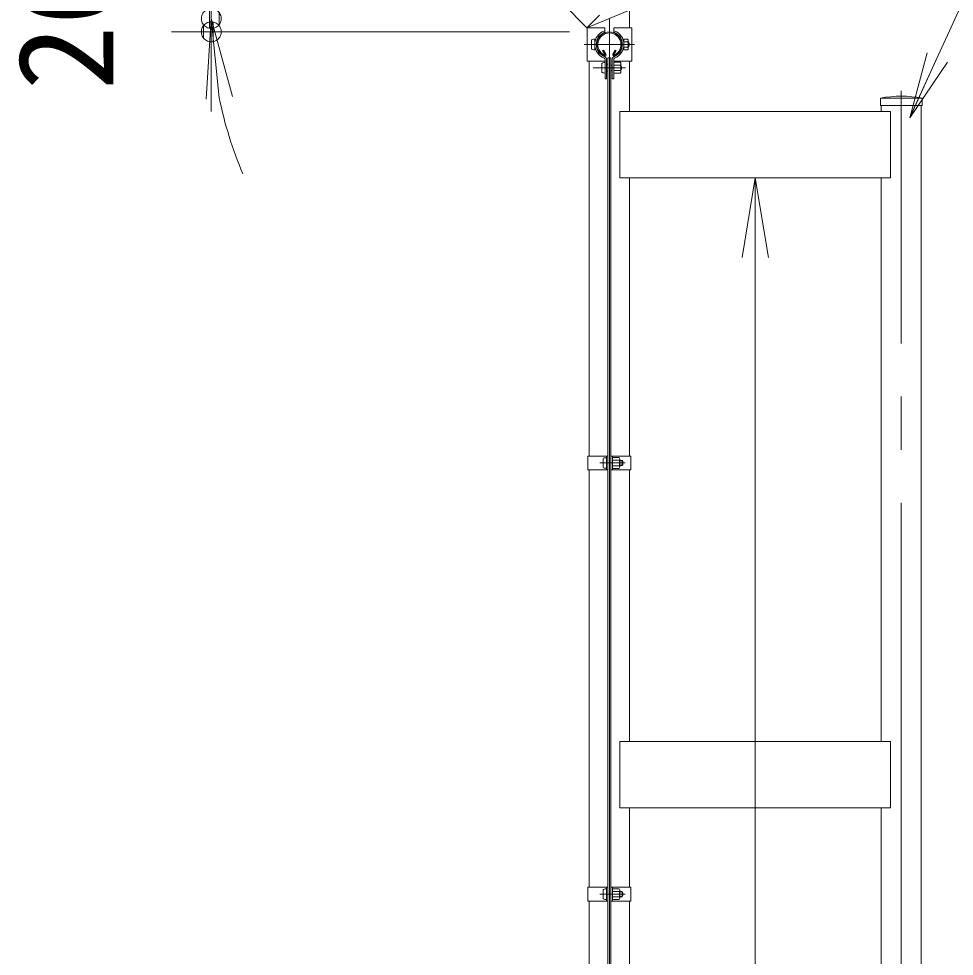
# Model space of a CAD drawing. Units: millimetres, scale not verified. Extents: x -30601 to 30601, y -19271 to 19271.
# Drawn here: x -23141 to -21731, y -8892 to -7478 of the extents above; entities that cross this region are included whole.
import ezdxf
from ezdxf.enums import TextEntityAlignment as Align

# ---------------------------------------------------------------- set-up
doc = ezdxf.new("R2010")
doc.units = ezdxf.units.MM
doc.header["$LTSCALE"] = 80
doc.linetypes.add('LONG_CHAIN', pattern=[21, 18, -1, 1, -1])
for name, color, linetype, lineweight in [('0-3_D-STR1', 1, 'Continuous', 9), ('0-6_D-BMK', 2, 'LONG_CHAIN', 9), ('0-7_D-STR3', 3, 'Continuous', 9), ('0-9_D-STR-DIM', 7, 'Continuous', 9), ('0-A_0', 7, 'Continuous', 9), ('0-D_D-STR-TXT', 7, 'Continuous', 9)]:
    doc.layers.add(name, color=color, linetype=linetype, lineweight=lineweight)
doc.styles.add('ＭＳ ゴシック', font='')
doc.styles.get('ＭＳ ゴシック').set_extended_font_data('MS Gothic')

# ---------------------------------------------------------------- blocks, each defined once
blk = doc.blocks.new('_Open')
at = {"layer": '0-A_0'}
blk.add_line((-80, 13.33), (0, 0), dxfattribs=at)
blk.add_lwpolyline([(-80, -13.33), (0, 0), (-80, 0)], dxfattribs=at)
blk = doc.blocks.new('_DotSmall')
at = {"layer": '0-A_0'}
for p, q in [((5.97, 8), (-5.97, 8)), ((9.78, -1.98), (-9.78, -1.98))]:
    blk.add_line(p, q, dxfattribs=at)
for points in [[(10, 0), (9.92, 1.25), (9.69, 2.49), (9.3, 3.68), (8.76, 4.82), (8.09, 5.88), (7.29, 6.85), (6.37, 7.71), (5.36, 8.44), (4.26, 9.05), (3.09, 9.51), (1.87, 9.82), (0.63, 9.98), (-0.63, 9.98), (-1.87, 9.82), (-3.09, 9.51), (-4.26, 9.05), (-5.36, 8.44), (-6.37, 7.71), (-7.29, 6.85), (-8.09, 5.88), (-8.76, 4.82), (-9.3, 3.68), (-9.69, 2.49), (-9.92, 1.25), (-10, 0), (0, 0)], [(-10, 0), (-9.92, -1.25), (-9.69, -2.49), (-9.3, -3.68), (-8.76, -4.82), (-8.09, -5.88), (-7.29, -6.85), (-6.37, -7.71), (-5.36, -8.44), (-4.26, -9.05), (-3.09, -9.51), (-1.87, -9.82), (-0.63, -9.98), (0.63, -9.98), (1.87, -9.82), (3.09, -9.51), (4.26, -9.05), (5.36, -8.44), (6.37, -7.71), (7.29, -6.85), (8.09, -5.88), (8.76, -4.82), (9.3, -3.68), (9.69, -2.49), (9.92, -1.25), (10, 0), (0, 0)]]:
    blk.add_lwpolyline(points, close=True, dxfattribs=at)

msp = doc.modelspace()

# ---------------------------------------------------------------- linework, layer by layer
at = {"layer": '0-3_D-STR1'}
for p, q in [((-22220.26, -7465.41), (-22280.76, -7490.47)), ((-22220.26, -7465.41), (-22220.26, -7491.99)), ((-22280.76, -7490.47), (-22281.84, -7489.4)), ((-22280.76, -7491.99), (-22280.76, -7490.47)), ((-22260.7, -7526.24), (-22259.31, -7525.44)), ((-22257.19, -7532.32), (-22260.7, -7526.24)), ((-22255.8, -7531.52), (-22259.31, -7525.44)), ((-22245.23, -7531.52), (-22241.72, -7525.44)), ((-22243.84, -7532.32), (-22240.33, -7526.24)), ((-22240.33, -7526.24), (-22241.72, -7525.44)), ((-22280.76, -8137.44), (-22280.76, -7541.99)), ((-22220.26, -7617.94), (-22220.26, -7541.99)), ((-21779.06, -7597.94), (-21841.96, -7597.94)), ((-21841.96, -7597.94), (-21841.96, -7608.94)), ((-21779.06, -7608.94), (-21779.06, -7597.94)), ((-21826.51, -7617.94), (-22234.51, -7617.94)), ((-22234.51, -7617.94), (-22234.51, -7717.94)), ((-21779.06, -7608.94), (-21841.96, -7608.94)), ((-21840.76, -7608.94), (-21840.76, -7617.94)), ((-21826.51, -7617.94), (-21826.51, -7717.94)), ((-21780.26, -16317.94), (-21780.26, -7608.94)), ((-21826.51, -7717.94), (-22234.51, -7717.94)), ((-22220.26, -8137.44), (-22220.26, -7717.94)), ((-21840.76, -7717.94), (-21840.76, -8567.94)), ((-22280.76, -8787.44), (-22280.76, -8158.44)), ((-22220.26, -8567.94), (-22220.26, -8158.44)), ((-21826.51, -8567.94), (-22234.51, -8567.94)), ((-22234.51, -8567.94), (-22234.51, -8667.94)), ((-21826.51, -8567.94), (-21826.51, -8667.94)), ((-21826.51, -8667.94), (-22234.51, -8667.94)), ((-22220.26, -8787.44), (-22220.26, -8667.94)), ((-21840.76, -8667.94), (-21840.76, -9667.94)), ((-22280.76, -9406.39), (-22280.76, -8808.44)), ((-22220.26, -9406.39), (-22220.26, -8808.44))]:
    msp.add_line(p, q, dxfattribs=at)
for centre, radius, start, end in [((-22250.51, -7516.99), 19.05, 294.32478, 245.67522), ((-22250.51, -7516.99), 17.45, 294.32478, 245.67522), ((-22257.54, -7532.52), 2, 245.67522, 30), ((-22257.54, -7532.52), 0.401, 245.67522, 30), ((-22243.49, -7532.52), 2, 150, 294.32478), ((-22243.49, -7532.52), 0.401, 150, 294.32478), ((-21810.51, -7759.17), 164.27, 78.96219, 101.03781)]:
    msp.add_arc(centre, radius, start, end, dxfattribs=at)
at = {"layer": '0-6_D-BMK'}
for p, q in [((-22250.51, -7477.94), (-22250.51, -16367.94)), ((-22288.48, -7516.99), (-22212.55, -7516.99)), ((-22274.95, -7551.99), (-22226.08, -7551.99)), ((-21810.51, -16367.94), (-21810.51, -7586.94)), ((-22265.06, -8147.94), (-22226.46, -8147.94)), ((-22265.06, -8797.94), (-22226.46, -8797.94))]:
    msp.add_line(p, q, dxfattribs=at)
at = {"layer": '0-7_D-STR3'}
for p, q in [((-22319.6, -7456.44), (-22284.24, -7491.8)), ((-22284.24, -7491.8), (-22265.19, -7472.74)), ((-22284.16, -7491.99), (-22257.21, -7491.99)), ((-22284.16, -7541.99), (-22284.16, -7491.99)), ((-22257.21, -7498.46), (-22258, -7496.3)), ((-22257.21, -7498.46), (-22257.21, -7491.99)), ((-22243.81, -7498.46), (-22243.81, -7491.99)), ((-22243.81, -7491.99), (-22216.86, -7491.99)), ((-22243.81, -7498.46), (-22243.03, -7496.3)), ((-22216.86, -7541.99), (-22216.86, -7491.99)), ((-22277.31, -7523.49), (-22277.31, -7510.49)), ((-22272.51, -7524.99), (-22272.51, -7508.99)), ((-22272.15, -7512.99), (-22272.51, -7512.99)), ((-22228.51, -7512.99), (-22228.88, -7512.99)), ((-22223.01, -7508.89), (-22228.51, -7508.89)), ((-22228.51, -7525.09), (-22228.51, -7508.89)), ((-22223.01, -7512.94), (-22228.51, -7512.94)), ((-22222.01, -7523.22), (-22222.01, -7510.88)), ((-22222.01, -7512.99), (-22221.51, -7512.99)), ((-22222.01, -7512.99), (-22221.51, -7512.99)), ((-22222.01, -7513.67), (-22221.19, -7513.67)), ((-22221.51, -7520.99), (-22221.51, -7512.99)), ((-22272.15, -7520.99), (-22272.51, -7520.99)), ((-22228.51, -7520.99), (-22228.88, -7520.99)), ((-22223.01, -7521.04), (-22228.51, -7521.04)), ((-22223.01, -7525.09), (-22228.51, -7525.09)), ((-22222.01, -7520.31), (-22221.19, -7520.31)), ((-22222.01, -7520.99), (-22221.51, -7520.99)), ((-22222.01, -7520.99), (-22221.51, -7520.99)), ((-22284.16, -7541.99), (-22257.01, -7541.99)), ((-22261.81, -7558.49), (-22261.81, -7545.49)), ((-22257.01, -7568.99), (-22257.01, -7539.42)), ((-22254.71, -7568.99), (-22254.71, -7539.42)), ((-22253.01, -7546.67), (-22254.71, -7546.67)), ((-22253.01, -7557.31), (-22253.01, -7546.67)), ((-22252.76, -7536.99), (-22252.76, -9408.89)), ((-22252.76, -7536.99), (-22248.26, -7536.99)), ((-22248.26, -7536.99), (-22248.26, -9408.89)), ((-22246.31, -7568.99), (-22246.31, -7539.42)), ((-22244.01, -7568.99), (-22244.01, -7539.42)), ((-22244.01, -7541.99), (-22216.86, -7541.99)), ((-22234.01, -7543.89), (-22244.01, -7543.89)), ((-22233.01, -7558.22), (-22233.01, -7545.88)), ((-22253.01, -7557.31), (-22254.71, -7557.31)), ((-22253.01, -7547.99), (-22252.76, -7547.99)), ((-22253.01, -7555.99), (-22252.76, -7555.99)), ((-22248.26, -7547.99), (-22246.31, -7547.99)), ((-22248.26, -7555.99), (-22246.31, -7555.99)), ((-22234.01, -7547.94), (-22244.01, -7547.94)), ((-22244.01, -7547.99), (-22243.81, -7547.99)), ((-22244.01, -7555.99), (-22243.81, -7555.99)), ((-22234.01, -7556.04), (-22244.01, -7556.04)), ((-22234.01, -7560.09), (-22244.01, -7560.09)), ((-22233.01, -7555.99), (-22233.01, -7547.99)), ((-22233.01, -7548.67), (-22232.69, -7548.67)), ((-22233.01, -7555.31), (-22232.69, -7555.31)), ((-22257.01, -7568.99), (-22254.71, -7568.99)), ((-22246.31, -7568.99), (-22244.01, -7568.99)), ((-22283.06, -8137.44), (-22283.06, -8158.44)), ((-22252.76, -8137.44), (-22283.06, -8137.44)), ((-22255.06, -8137.44), (-22255.06, -8158.44)), ((-22255.06, -8139.94), (-22255.06, -8155.94)), ((-22248.26, -8137.44), (-22217.96, -8137.44)), ((-22245.96, -8137.44), (-22245.96, -8158.44)), ((-22235.96, -8139.84), (-22245.96, -8139.84)), ((-22245.96, -8139.84), (-22245.96, -8156.04)), ((-22217.96, -8137.44), (-22217.96, -8158.44)), ((-22259.86, -8141.44), (-22259.86, -8154.44)), ((-22235.96, -8143.89), (-22245.96, -8143.89)), ((-22235.96, -8151.99), (-22245.96, -8151.99)), ((-22234.96, -8141.71), (-22234.96, -8154.05)), ((-22234.96, -8143.94), (-22231.06, -8143.94)), ((-22234.96, -8144.62), (-22230.74, -8144.62)), ((-22234.96, -8151.26), (-22230.74, -8151.26)), ((-22234.96, -8151.94), (-22231.06, -8151.94)), ((-22231.06, -8143.94), (-22231.06, -8151.94)), ((-22252.76, -8158.44), (-22283.06, -8158.44)), ((-22248.26, -8158.44), (-22217.96, -8158.44)), ((-22235.96, -8156.04), (-22245.96, -8156.04)), ((-22283.06, -8787.44), (-22283.06, -8808.44)), ((-22252.76, -8787.44), (-22283.06, -8787.44)), ((-22255.06, -8787.44), (-22255.06, -8808.44)), ((-22255.06, -8789.94), (-22255.06, -8805.94)), ((-22248.26, -8787.44), (-22217.96, -8787.44)), ((-22245.96, -8787.44), (-22245.96, -8808.44)), ((-22235.96, -8789.84), (-22245.96, -8789.84)), ((-22245.96, -8789.84), (-22245.96, -8806.04)), ((-22217.96, -8787.44), (-22217.96, -8808.44)), ((-22259.86, -8791.44), (-22259.86, -8804.44)), ((-22235.96, -8793.89), (-22245.96, -8793.89)), ((-22235.96, -8801.99), (-22245.96, -8801.99)), ((-22234.96, -8791.71), (-22234.96, -8804.05)), ((-22234.96, -8793.94), (-22231.06, -8793.94)), ((-22234.96, -8794.62), (-22230.74, -8794.62)), ((-22234.96, -8801.26), (-22230.74, -8801.26)), ((-22234.96, -8801.94), (-22231.06, -8801.94)), ((-22231.06, -8793.94), (-22231.06, -8801.94)), ((-22252.76, -8808.44), (-22283.06, -8808.44)), ((-22248.26, -8808.44), (-22217.96, -8808.44)), ((-22235.96, -8806.04), (-22245.96, -8806.04))]:
    msp.add_line(p, q, dxfattribs=at)
for centre, radius, start, end in [((-22250.51, -7516.99), 22, 109.88306, 249.8367), ((-22250.51, -7516.99), 19.7, 109.88306, 250.16282), ((-22250.51, -7516.99), 19.7, 289.83718, 70.11694), ((-22250.51, -7516.99), 22, 290.1633, 70.11694), ((-22230.72, -7516.99), 8.7, 332.26063, 27.73937), ((-22224.56, -7510.92), 2.55, 307.42505, 52.57495), ((-22229.01, -7516.99), 8.5, 331.92751, 28.07249), ((-22224.55, -7523.07), 2.54, 307.21089, 52.78911), ((-22259.01, -7539.42), 2, 0, 62.72039), ((-22259.01, -7539.42), 4.3, 0, 65.03562), ((-22242.01, -7539.42), 4.3, 114.96438, 180), ((-22242.01, -7539.42), 2, 117.27961, 180), ((-22235.56, -7545.91), 2.55, 307.42505, 52.57495), ((-22241.72, -7551.99), 8.7, 332.26063, 27.73937), ((-22235.55, -7558.06), 2.54, 307.21089, 52.78911), ((-22240.51, -7551.99), 8.5, 331.92751, 28.07249), ((-22237.5, -8141.87), 2.54, 307.21089, 52.78911), ((-22243.67, -8147.94), 8.7, 332.26063, 27.73937), ((-22237.51, -8154.02), 2.55, 307.42505, 52.57495), ((-22238.56, -8147.94), 8.5, 331.92751, 28.07249), ((-22237.5, -8791.87), 2.54, 307.21089, 52.78911), ((-22243.67, -8797.94), 8.7, 332.26063, 27.73937), ((-22237.51, -8804.02), 2.55, 307.42505, 52.57495), ((-22238.56, -8797.94), 8.5, 331.92751, 28.07249)]:
    msp.add_arc(centre, radius, start, end, dxfattribs=at)
for centre, start_param, end_param in [((-22272.51, -7510.49), 1.5707963, 3.1415927), ((-22272.51, -7523.49), 3.1415927, 4.712389), ((-22257.01, -7545.49), 1.5707963, 3.1415927), ((-22257.01, -7558.49), 3.1415927, 4.712389), ((-22255.06, -8141.44), 1.5707963, 3.1415927), ((-22255.06, -8154.44), 3.1415927, 4.712389), ((-22255.06, -8791.44), 1.5707963, 3.1415927), ((-22255.06, -8804.44), 3.1415927, 4.712389)]:
    msp.add_ellipse(centre, major_axis=(4.8, 0), ratio=0.3125, start_param=start_param, end_param=end_param, dxfattribs=at)
at = {"layer": '0-9_D-STR-DIM'}
for p, q in [((-22850.51, -7497.94), (-22850.51, -7477.94)), ((-22310.51, -7497.94), (-22910.51, -7497.94)), ((-22850.51, -7497.94), (-22850.51, -7617.94))]:
    msp.add_line(p, q, dxfattribs=at)
msp.add_arc((-22250.51, -7477.94), 600, 191.47834, 202.95668, dxfattribs=at)
at = {"layer": '0-D_D-STR-TXT'}
for points in [[(-19894.4, -6974.72), (-21498.44, -6974.72), (-21796.98, -7625.64)], [(-19591.21, -8924.38), (-22030.51, -8924.38), (-22030.51, -7719.94)]]:
    msp.add_lwpolyline(points, dxfattribs=at)

# ---------------------------------------------------------------- block references
at = {"layer": '0-9_D-STR-DIM', "xscale": 1.5, "yscale": 1.5}
for name, p, rotation in [('_Open', (-22850.51, -7477.94), 95.73917), ('_DotSmall', (-22850.51, -7477.94), 270), ('_DotSmall', (-22850.51, -7497.94), 90)]:
    msp.add_blockref(name, p, dxfattribs=dict(at, rotation=rotation))
at = {"layer": '0-D_D-STR-TXT'}
for p, xscale, yscale, rotation in [((-21797.82, -7627.46), 1.25, 1.25, 245.36142), ((-22030.51, -7717.94), 1.5, 1.5, 90)]:
    msp.add_blockref('_Open', p, dxfattribs=dict(at, xscale=xscale, yscale=yscale, rotation=rotation))

# ---------------------------------------------------------------- texts
at = {"layer": '0-9_D-STR-DIM', "style": 'ＭＳ ゴシック'}
msp.add_text('20', height=144.3, rotation=90, dxfattribs=at).set_placement((-22954.76, -7586.19), align=Align.BOTTOM_LEFT)

doc.saveas('drawing.dxf')
